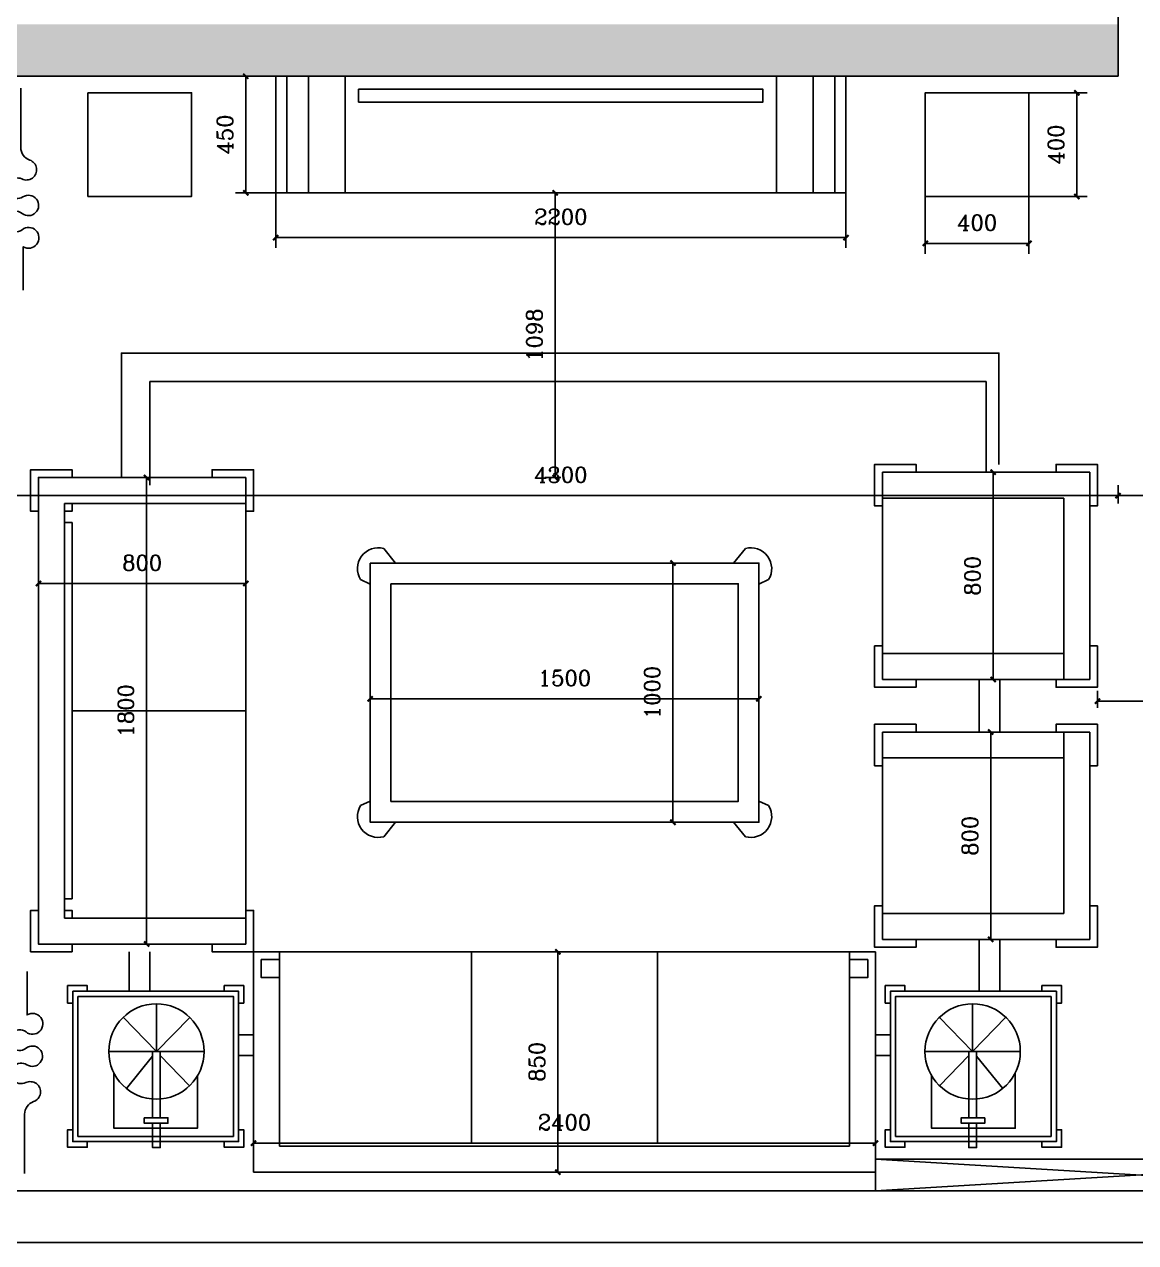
# Model space of a CAD drawing. Extents: x 643133 to 135659452, y -425133 to -387116.
# Drawn here: x 683627 to 687915, y -404167 to -399467 of the extents above; entities that cross this region are included whole.
import ezdxf

# ---------------------------------------------------------------- set-up
doc = ezdxf.new("R2010")
doc.units = 0
doc.header["$LTSCALE"] = 10
doc.header["$MEASUREMENT"] = 0
doc.layers.add('30', color=30, linetype='Continuous')
doc.layers.add('34', color=34, linetype='Continuous')
doc.styles.add('外部标注', font='complex.shx')
doc.dimstyles.new('平面布局内部', dxfattribs={"dimtxt": 60, "dimasz": 20, "dimexe": 40, "dimexo": 0, "dimgap": 50, "dimtad": 1, "dimdec": 0, "dimzin": 0, "dimdsep": 46, "dimtxsty": '外部标注', "dimblk": 'ARCHTICK', "dimcen": 5, "dimclrt": 56, "dimadec": 0, "dimazin": 0, "dimtfac": 1, "dimtdec": 0, "dimtmove": 2, "dimatfit": 3, "dimldrblk": 'DOT', "dimfxl": 40, "dimtolj": 1, "dimtzin": 0, "dimarcsym": 0})

# ---------------------------------------------------------------- blocks, each defined once
blk = doc.blocks.new('_ArchTick')
at = {"color": 0, "linetype": 'ByBlock', "const_width": 0.4}
blk.add_lwpolyline([(-0.5, -0.5), (0.5, 0.5)], dxfattribs=at)
blk = doc.blocks.new('*D201')
at = {"layer": '34', "color": 0, "lineweight": -2}
for p, q in [((684961.5, -402044.9), (684961.5, -402108.8)), ((684961.5, -402068.8), (686461.5, -402068.8)), ((686461.5, -402044.9), (686461.5, -402108.8))]:
    blk.add_line(p, q, dxfattribs=at)
at = {"layer": 'Defpoints', "color": 0}
for p in [(684961.5, -402044.9), (686461.5, -402044.9), (686461.5, -402068.8)]:
    blk.add_point(p, dxfattribs=at)
at = {"layer": '34', "color": 0, "lineweight": -2, "xscale": 20, "yscale": 20, "zscale": 20, "rotation": 180}
blk.add_blockref('_ArchTick', (684961.5, -402068.8), dxfattribs=at)
at = {"layer": '34', "color": 0, "lineweight": -2, "xscale": 20, "yscale": 20, "zscale": 20}
blk.add_blockref('_ArchTick', (686461.5, -402068.8), dxfattribs=at)
at = {"layer": '34', "color": 56, "insert": (685711.5, -401988.8), "char_height": 60, "attachment_point": 5, "style": '外部标注'}
blk.add_mtext('\\A1;1500', dxfattribs=at)
blk = doc.blocks.new('_Dot')
at = {"color": 0, "linetype": 'ByBlock', "lineweight": -2}
blk.add_line((-0.5, 0), (-1, 0), dxfattribs=at)
at = {"color": 0, "linetype": 'ByBlock', "const_width": 0.5}
blk.add_lwpolyline([(-0.25, 0, 1), (0.25, 0, 1)], format="xyb", close=True, dxfattribs=at)
blk = doc.blocks.new('*D202')
at = {"layer": '34', "color": 0, "lineweight": -2}
for p, q in [((685981.5, -401544.9), (686169.7, -401544.9)), ((686129.7, -401544.9), (686129.7, -402544.9)), ((685981.5, -402544.9), (686169.7, -402544.9))]:
    blk.add_line(p, q, dxfattribs=at)
at = {"layer": 'Defpoints', "color": 0}
for p in [(685981.5, -401544.9), (685981.5, -402544.9), (686129.7, -402544.9)]:
    blk.add_point(p, dxfattribs=at)
at = {"layer": '34', "color": 0, "lineweight": -2, "xscale": 20, "yscale": 20, "zscale": 20}
for p, rotation in [((686129.7, -401544.9), 90), ((686129.7, -402544.9), 270)]:
    blk.add_blockref('_ArchTick', p, dxfattribs=dict(at, rotation=rotation))
at = {"layer": '34', "color": 56, "insert": (686049.7, -402044.9), "char_height": 60, "attachment_point": 5, "rotation": 90, "style": '外部标注'}
blk.add_mtext('\\A1;1000', dxfattribs=at)
blk = doc.blocks.new('*D203')
at = {"layer": '34', "color": 0, "lineweight": -2}
for p, q in [((687337.7, -401194.4), (687405.5, -401194.4)), ((687365.5, -401194.4), (687365.5, -401994.4)), ((687337.7, -401994.4), (687405.5, -401994.4))]:
    blk.add_line(p, q, dxfattribs=at)
at = {"layer": 'Defpoints', "color": 0}
for p in [(687337.7, -401194.4), (687337.7, -401994.4), (687365.5, -401994.4)]:
    blk.add_point(p, dxfattribs=at)
at = {"layer": '34', "color": 0, "lineweight": -2, "xscale": 20, "yscale": 20, "zscale": 20}
for p, rotation in [((687365.5, -401194.4), 90), ((687365.5, -401994.4), 270)]:
    blk.add_blockref('_ArchTick', p, dxfattribs=dict(at, rotation=rotation))
at = {"layer": '34', "color": 56, "insert": (687285.5, -401594.4), "char_height": 60, "attachment_point": 5, "rotation": 90, "style": '外部标注'}
blk.add_mtext('\\A1;800', dxfattribs=at)
blk = doc.blocks.new('*D204')
at = {"layer": '34', "color": 0, "lineweight": -2}
for p, q in [((687337.7, -402196.9), (687395.8, -402196.9)), ((687355.8, -402196.9), (687355.8, -402996.9)), ((687337.7, -402996.9), (687395.8, -402996.9))]:
    blk.add_line(p, q, dxfattribs=at)
at = {"layer": 'Defpoints', "color": 0}
for p in [(687337.7, -402196.9), (687337.7, -402996.9), (687355.8, -402996.9)]:
    blk.add_point(p, dxfattribs=at)
at = {"layer": '34', "color": 0, "lineweight": -2, "xscale": 20, "yscale": 20, "zscale": 20}
for p, rotation in [((687355.8, -402196.9), 90), ((687355.8, -402996.9), 270)]:
    blk.add_blockref('_ArchTick', p, dxfattribs=dict(at, rotation=rotation))
at = {"layer": '34', "color": 56, "insert": (687275.8, -402596.9), "char_height": 60, "attachment_point": 5, "rotation": 90, "style": '外部标注'}
blk.add_mtext('\\A1;800', dxfattribs=at)
blk = doc.blocks.new('*D205')
at = {"layer": '34', "color": 0, "lineweight": -2}
for p, q in [((685711.5, -403044.9), (685645.3, -403044.9)), ((685685.3, -403044.9), (685685.3, -403894.9)), ((685711.5, -403894.9), (685645.3, -403894.9))]:
    blk.add_line(p, q, dxfattribs=at)
at = {"layer": 'Defpoints', "color": 0}
for p in [(685711.5, -403044.9), (685685.3, -403894.9), (685711.5, -403894.9)]:
    blk.add_point(p, dxfattribs=at)
at = {"layer": '34', "color": 0, "lineweight": -2, "xscale": 20, "yscale": 20, "zscale": 20}
for p, rotation in [((685685.3, -403044.9), 90), ((685685.3, -403894.9), 270)]:
    blk.add_blockref('_ArchTick', p, dxfattribs=dict(at, rotation=rotation))
at = {"layer": '34', "color": 56, "insert": (685605.3, -403469.9), "char_height": 60, "attachment_point": 5, "rotation": 90, "style": '外部标注'}
blk.add_mtext('\\A1;850', dxfattribs=at)
blk = doc.blocks.new('*D206')
at = {"layer": '34', "color": 0, "lineweight": -2}
for p, q in [((684511.5, -403469.9), (684511.5, -403822.8)), ((686911.5, -403469.9), (686911.5, -403822.8)), ((684511.5, -403782.8), (686911.5, -403782.8))]:
    blk.add_line(p, q, dxfattribs=at)
at = {"layer": 'Defpoints', "color": 0}
for p in [(684511.5, -403469.9), (686911.5, -403469.9), (686911.5, -403782.8)]:
    blk.add_point(p, dxfattribs=at)
at = {"layer": '34', "color": 0, "lineweight": -2, "xscale": 20, "yscale": 20, "zscale": 20, "rotation": 180}
blk.add_blockref('_ArchTick', (684511.5, -403782.8), dxfattribs=at)
at = {"layer": '34', "color": 0, "lineweight": -2, "xscale": 20, "yscale": 20, "zscale": 20}
blk.add_blockref('_ArchTick', (686911.5, -403782.8), dxfattribs=at)
at = {"layer": '34', "color": 56, "insert": (685711.5, -403702.8), "char_height": 60, "attachment_point": 5, "style": '外部标注'}
blk.add_mtext('\\A1;2400', dxfattribs=at)
blk = doc.blocks.new('*D207')
at = {"layer": '34', "color": 0, "lineweight": -2}
for p, q in [((684081.5, -401214.9), (684138.9, -401214.9)), ((684098.9, -401214.9), (684098.9, -403014.9)), ((684081.5, -403014.9), (684138.9, -403014.9))]:
    blk.add_line(p, q, dxfattribs=at)
at = {"layer": 'Defpoints', "color": 0}
for p in [(684081.5, -401214.9), (684081.5, -403014.9), (684098.9, -403014.9)]:
    blk.add_point(p, dxfattribs=at)
at = {"layer": '34', "color": 0, "lineweight": -2, "xscale": 20, "yscale": 20, "zscale": 20}
for p, rotation in [((684098.9, -401214.9), 90), ((684098.9, -403014.9), 270)]:
    blk.add_blockref('_ArchTick', p, dxfattribs=dict(at, rotation=rotation))
at = {"layer": '34', "color": 56, "insert": (684018.9, -402114.9), "char_height": 60, "attachment_point": 5, "rotation": 90, "style": '外部标注'}
blk.add_mtext('\\A1;1800', dxfattribs=at)
blk = doc.blocks.new('*D208')
at = {"layer": '34', "color": 0, "lineweight": -2}
for p, q in [((683681.5, -401599.2), (683681.5, -401664.1)), ((684481.5, -401599.2), (684481.5, -401664.1)), ((684481.5, -401624.1), (683681.5, -401624.1))]:
    blk.add_line(p, q, dxfattribs=at)
at = {"layer": 'Defpoints', "color": 0}
for p in [(683681.5, -401599.2), (684481.5, -401599.2), (683681.5, -401624.1)]:
    blk.add_point(p, dxfattribs=at)
at = {"layer": '34', "color": 0, "lineweight": -2, "xscale": 20, "yscale": 20, "zscale": 20, "rotation": 180}
blk.add_blockref('_ArchTick', (683681.5, -401624.1), dxfattribs=at)
at = {"layer": '34', "color": 0, "lineweight": -2, "xscale": 20, "yscale": 20, "zscale": 20}
blk.add_blockref('_ArchTick', (684481.5, -401624.1), dxfattribs=at)
at = {"layer": '34', "color": 56, "insert": (684081.5, -401544.1), "char_height": 60, "attachment_point": 5, "style": '外部标注'}
blk.add_mtext('\\A1;800', dxfattribs=at)
blk = doc.blocks.new('*D209')
at = {"layer": '34', "color": 0, "lineweight": -2}
for p, q in [((684597.1, -400116.8), (684597.1, -400329.5)), ((686797.1, -400116.8), (686797.1, -400329.5)), ((684597.1, -400289.5), (686797.1, -400289.5))]:
    blk.add_line(p, q, dxfattribs=at)
at = {"layer": 'Defpoints', "color": 0}
for p in [(684597.1, -400116.8), (686797.1, -400116.8), (686797.1, -400289.5)]:
    blk.add_point(p, dxfattribs=at)
at = {"layer": '34', "color": 0, "lineweight": -2, "xscale": 20, "yscale": 20, "zscale": 20, "rotation": 180}
blk.add_blockref('_ArchTick', (684597.1, -400289.5), dxfattribs=at)
at = {"layer": '34', "color": 0, "lineweight": -2, "xscale": 20, "yscale": 20, "zscale": 20}
blk.add_blockref('_ArchTick', (686797.1, -400289.5), dxfattribs=at)
at = {"layer": '34', "color": 56, "insert": (685697.1, -400209.5), "char_height": 60, "attachment_point": 5, "style": '外部标注'}
blk.add_mtext('\\A1;2200', dxfattribs=at)
blk = doc.blocks.new('*D210')
at = {"layer": '34', "color": 0, "lineweight": -2}
for p, q in [((684597.1, -399666.8), (684441.4, -399666.8)), ((684481.4, -400116.8), (684481.4, -399666.8)), ((684597.1, -400116.8), (684441.4, -400116.8))]:
    blk.add_line(p, q, dxfattribs=at)
at = {"layer": 'Defpoints', "color": 0}
for p in [(684481.4, -399666.8), (684597.1, -399666.8), (684597.1, -400116.8)]:
    blk.add_point(p, dxfattribs=at)
at = {"layer": '34', "color": 0, "lineweight": -2, "xscale": 20, "yscale": 20, "zscale": 20}
for p, rotation in [((684481.4, -399666.8), 90), ((684481.4, -400116.8), 270)]:
    blk.add_blockref('_ArchTick', p, dxfattribs=dict(at, rotation=rotation))
at = {"layer": '34', "color": 56, "insert": (684401.4, -399891.8), "char_height": 60, "attachment_point": 5, "rotation": 90, "style": '外部标注'}
blk.add_mtext('\\A1;450', dxfattribs=at)
blk = doc.blocks.new('*D213')
at = {"layer": '34', "color": 0, "lineweight": -2}
for p, q in [((687103.4, -400130.7), (687103.4, -400351.8)), ((687503.4, -400130.7), (687503.4, -400351.8)), ((687103.4, -400311.8), (687503.4, -400311.8))]:
    blk.add_line(p, q, dxfattribs=at)
at = {"layer": 'Defpoints', "color": 0}
for p in [(687103.4, -400130.7), (687503.4, -400130.7), (687503.4, -400311.8)]:
    blk.add_point(p, dxfattribs=at)
at = {"layer": '34', "color": 0, "lineweight": -2, "xscale": 20, "yscale": 20, "zscale": 20, "rotation": 180}
blk.add_blockref('_ArchTick', (687103.4, -400311.8), dxfattribs=at)
at = {"layer": '34', "color": 0, "lineweight": -2, "xscale": 20, "yscale": 20, "zscale": 20}
blk.add_blockref('_ArchTick', (687503.4, -400311.8), dxfattribs=at)
at = {"layer": '34', "color": 56, "insert": (687303.4, -400231.8), "char_height": 60, "attachment_point": 5, "style": '外部标注'}
blk.add_mtext('\\A1;400', dxfattribs=at)
blk = doc.blocks.new('*D214')
at = {"layer": '34', "color": 0, "lineweight": -2}
for p, q in [((687503.4, -399730.7), (687727.7, -399730.7)), ((687687.7, -399730.7), (687687.7, -400130.7)), ((687503.4, -400130.7), (687727.7, -400130.7))]:
    blk.add_line(p, q, dxfattribs=at)
at = {"layer": 'Defpoints', "color": 0}
for p in [(687503.4, -399730.7), (687503.4, -400130.7), (687687.7, -400130.7)]:
    blk.add_point(p, dxfattribs=at)
at = {"layer": '34', "color": 0, "lineweight": -2, "xscale": 20, "yscale": 20, "zscale": 20}
for p, rotation in [((687687.7, -399730.7), 90), ((687687.7, -400130.7), 270)]:
    blk.add_blockref('_ArchTick', p, dxfattribs=dict(at, rotation=rotation))
at = {"layer": '34', "color": 56, "insert": (687607.7, -399930.7), "char_height": 60, "attachment_point": 5, "rotation": 90, "style": '外部标注'}
blk.add_mtext('\\A1;400', dxfattribs=at)
blk = doc.blocks.new('*D215')
at = {"layer": '34', "color": 0, "lineweight": -2}
for p, q in [((685697.1, -400116.8), (685635.2, -400116.8)), ((685675.2, -400116.8), (685675.2, -401214.9)), ((685697.1, -401214.9), (685635.2, -401214.9))]:
    blk.add_line(p, q, dxfattribs=at)
at = {"layer": 'Defpoints', "color": 0}
for p in [(685697.1, -400116.8), (685675.2, -401214.9), (685697.1, -401214.9)]:
    blk.add_point(p, dxfattribs=at)
at = {"layer": '34', "color": 0, "lineweight": -2, "xscale": 20, "yscale": 20, "zscale": 20}
for p, rotation in [((685675.2, -400116.8), 90), ((685675.2, -401214.9), 270)]:
    blk.add_blockref('_ArchTick', p, dxfattribs=dict(at, rotation=rotation))
at = {"layer": '34', "color": 56, "insert": (685595.2, -400665.9), "char_height": 60, "attachment_point": 5, "rotation": 90, "style": '外部标注'}
blk.add_mtext('\\A1;1098', dxfattribs=at)
blk = doc.blocks.new('*D217')
at = {"layer": '34', "color": 0, "lineweight": -2}
for p, q in [((687767.7, -402104.1), (687767.7, -402037.6)), ((689737.3, -402104.1), (689737.3, -402037.6)), ((689737.3, -402077.6), (687767.7, -402077.6))]:
    blk.add_line(p, q, dxfattribs=at)
at = {"layer": 'Defpoints', "color": 0}
for p in [(687767.7, -402077.6), (687767.7, -402104.1), (689737.3, -402104.1)]:
    blk.add_point(p, dxfattribs=at)
at = {"layer": '34', "color": 0, "lineweight": -2, "xscale": 20, "yscale": 20, "zscale": 20, "rotation": 180}
blk.add_blockref('_ArchTick', (687767.7, -402077.6), dxfattribs=at)
at = {"layer": '34', "color": 0, "lineweight": -2, "xscale": 20, "yscale": 20, "zscale": 20}
blk.add_blockref('_ArchTick', (689737.3, -402077.6), dxfattribs=at)
at = {"layer": '34', "color": 56, "insert": (688752.5, -401997.6), "char_height": 60, "attachment_point": 5, "style": '外部标注'}
blk.add_mtext('\\A1;1970', dxfattribs=at)
blk = doc.blocks.new('*D331')
at = {"layer": '34', "color": 0, "lineweight": -2}
for p, q in [((683547.1, -401314.9), (683547.1, -401244.7)), ((683547.1, -401284.7), (687847.1, -401284.7)), ((687847.1, -401314.9), (687847.1, -401244.7))]:
    blk.add_line(p, q, dxfattribs=at)
at = {"layer": 'Defpoints', "color": 0}
for p in [(687847.1, -401284.7), (683547.1, -401314.9), (687847.1, -401314.9)]:
    blk.add_point(p, dxfattribs=at)
at = {"layer": '34', "color": 0, "lineweight": -2, "xscale": 20, "yscale": 20, "zscale": 20, "rotation": 180}
blk.add_blockref('_ArchTick', (683547.1, -401284.7), dxfattribs=at)
at = {"layer": '34', "color": 0, "lineweight": -2, "xscale": 20, "yscale": 20, "zscale": 20}
blk.add_blockref('_ArchTick', (687847.1, -401284.7), dxfattribs=at)
at = {"layer": '34', "color": 56, "insert": (685697.1, -401204.7), "char_height": 60, "attachment_point": 5, "style": '外部标注'}
blk.add_mtext('\\A1;4300', dxfattribs=at)
blk = doc.blocks.new('*D332')
at = {"layer": '34', "color": 0, "lineweight": -2}
for p, q in [((687847.1, -401314.9), (687847.1, -401244.7)), ((687847.1, -401284.7), (688947.1, -401284.7)), ((688947.1, -401283.5), (688947.1, -401324.7))]:
    blk.add_line(p, q, dxfattribs=at)
at = {"layer": 'Defpoints', "color": 0}
for p in [(688947.1, -401283.5), (688947.1, -401284.7), (687847.1, -401314.9)]:
    blk.add_point(p, dxfattribs=at)
at = {"layer": '34', "color": 0, "lineweight": -2, "xscale": 20, "yscale": 20, "zscale": 20, "rotation": 180}
blk.add_blockref('_ArchTick', (687847.1, -401284.7), dxfattribs=at)
at = {"layer": '34', "color": 0, "lineweight": -2, "xscale": 20, "yscale": 20, "zscale": 20}
blk.add_blockref('_ArchTick', (688947.1, -401284.7), dxfattribs=at)
at = {"layer": '34', "color": 56, "insert": (688397.1, -401204.7), "char_height": 60, "attachment_point": 5, "style": '外部标注'}
blk.add_mtext('\\A1;1100', dxfattribs=at)

msp = doc.modelspace()

# ---------------------------------------------------------------- hatches: boundary and pattern name
at = {"layer": '34'}
msp.add_hatch(color=256, dxfattribs=at).paths.add_polyline_path([(687847.1, -399466.8), (683447.1, -399466.8), (682897.1, -399466.8), (682897.1, -398966.8), (682597.1, -398966.8), (682597.1, -399666.8), (687847.1, -399666.8)])

# ---------------------------------------------------------------- linework, layer by layer
at = {"layer": '30'}
for p, q in [((687847.1, -399366.8), (687847.1, -399666.8)), ((682597.1, -399666.8), (687847.1, -399666.8)), ((683547.1, -399666.8), (687847.1, -399666.8)), ((689047.1, -403966.8), (683547.1, -403966.8)), ((689047.1, -404166.8), (683147.1, -404166.8))]:
    msp.add_line(p, q, dxfattribs=at)
at = {"layer": '34'}
for p, q in [((684597.1, -399666.8), (686797.1, -399666.8)), ((684597.1, -400116.8), (684597.1, -399666.8)), ((684639.4, -399666.8), (684639.4, -400116.8)), ((684723.9, -399666.8), (684723.9, -400116.8)), ((684864.6, -399666.8), (684864.6, -400116.8)), ((686529.6, -399666.8), (686529.6, -400116.8)), ((686670.4, -399666.8), (686670.4, -400116.8)), ((686754.9, -399666.8), (686754.9, -400116.8)), ((686797.1, -399666.8), (686797.1, -400116.8)), ((686797.1, -400116.8), (684597.1, -400116.8)), ((683681.5, -401214.9), (684481.5, -401214.9)), ((683681.5, -403014.9), (683681.5, -401214.9)), ((684481.5, -401214.9), (684481.5, -403014.9)), ((686937.7, -401194.4), (687737.7, -401194.4)), ((686937.7, -401994.4), (686937.7, -401194.4)), ((687737.7, -401194.4), (687737.7, -401994.4)), ((683781.5, -401314.9), (684481.5, -401314.9)), ((683781.5, -402914.9), (683781.5, -401314.9)), ((686937.7, -401294.4), (687637.7, -401294.4)), ((687637.7, -401294.4), (687637.7, -401994.4)), ((683811.5, -401388.9), (683781.5, -401388.9)), ((683811.5, -401388.9), (683811.5, -401388.9)), ((683811.5, -402840.9), (683811.5, -401388.9)), ((685013.8, -401489), (685059, -401544.9)), ((686409.2, -401489), (686363.9, -401544.9)), ((684924.1, -401609), (684961.5, -401626.4)), ((686498.9, -401609), (686461.5, -401626.4)), ((687637.7, -401894.4), (686937.7, -401894.4)), ((687737.7, -401994.4), (686937.7, -401994.4)), ((687311.5, -402196.9), (687311.5, -401994.4)), ((687391.5, -402196.9), (687391.5, -401994.4)), ((683811.5, -402114.9), (684481.5, -402114.9)), ((687737.7, -402196.9), (686937.7, -402196.9)), ((686937.7, -402196.9), (686937.7, -402996.9)), ((687637.7, -402896.9), (687637.7, -402196.9)), ((687737.7, -402996.9), (687737.7, -402196.9)), ((687637.7, -402296.9), (686937.7, -402296.9)), ((684924.1, -402480.8), (684961.5, -402463.4)), ((686498.9, -402480.8), (686461.5, -402463.4)), ((685013.8, -402600.9), (685059, -402544.9)), ((686409.2, -402600.9), (686363.9, -402544.9)), ((683781.5, -402840.9), (683811.5, -402840.9)), ((684481.5, -402914.9), (683781.5, -402914.9)), ((686937.7, -402896.9), (687637.7, -402896.9)), ((684481.5, -403014.9), (683681.5, -403014.9)), ((686937.7, -402996.9), (687737.7, -402996.9)), ((684511.5, -403044.9), (686911.5, -403044.9)), ((684511.5, -403894.9), (684511.5, -403044.9)), ((684611.5, -403794.9), (684611.5, -403044.9)), ((685353, -403044.9), (685353, -403782.8)), ((686070, -403044.9), (686070, -403782.8)), ((686811.5, -403044.9), (686811.5, -403794.9)), ((686911.5, -403044.9), (686911.5, -403894.9)), ((684136.8, -403429.5), (684136.8, -403245.6)), ((687286.1, -403429.5), (687286.1, -403245.6)), ((684136.8, -403429.5), (684008.7, -403297.5)), ((684136.8, -403429.5), (684265.2, -403297.8)), ((687286.1, -403429.5), (687157.7, -403297.8)), ((687286.1, -403429.5), (687414.2, -403297.5)), ((684136.8, -403429.5), (683952.9, -403429.5)), ((684121.8, -403447.9), (684020.8, -403572.3)), ((684136.8, -403429.5), (684320.7, -403429.5)), ((684151.7, -403445), (684264.5, -403561.8)), ((687286.1, -403429.5), (687102.2, -403429.5)), ((687271.2, -403445), (687158.4, -403561.8)), ((687286.1, -403429.5), (687470.1, -403429.5)), ((687301.1, -403447.9), (687402.1, -403572.3)), ((686811.5, -403794.9), (684611.5, -403794.9)), ((686911.5, -403894.9), (684511.5, -403894.9))]:
    msp.add_line(p, q, dxfattribs=at)
at = {"layer": '34', "color": 251}
for p, q in [((688947.1, -403844.8), (686911.5, -403966.8)), ((686911.5, -403844.8), (688947.1, -403966.8))]:
    msp.add_line(p, q, dxfattribs=at)
at = {"layer": '34'}
for points in [[(683613.1, -399712.8), (683613.1, -399941.3, 0.319322), (683647.9, -399990.3, -1.060458), (683617.6, -400063.3, 1.709237), (683621.8, -400132.5, -1.946326), (683618.6, -400196.2, 2.069658), (683618.6, -400258.9, -1.911952), (683622.8, -400324.6), (683622.8, -400427.1), (683622.8, -400491.9)], [(683628.2, -403900.2), (683628.2, -403671.6, -0.319322), (683663, -403622.7, 1.060458), (683632.7, -403549.6, -1.709237), (683636.9, -403480.5, 1.946326), (683633.7, -403416.8, -2.069658), (683633.7, -403354.1, 1.911952), (683637.9, -403288.3), (683637.9, -403185.9), (683637.9, -403121.1)]]:
    msp.add_lwpolyline(points, format="xyb", dxfattribs=at)
for points in [[(683872.2, -399730.7), (684272.2, -399730.7), (684272.2, -400130.7), (683872.2, -400130.7)], [(684917.1, -399716.8), (686477.1, -399716.8), (686477.1, -399766.8), (684917.1, -399766.8)], [(687503.4, -399730.7), (687103.4, -399730.7), (687103.4, -400130.7), (687503.4, -400130.7)], [(684961.5, -401544.9), (686461.5, -401544.9), (686461.5, -402544.9), (684961.5, -402544.9)], [(685041.5, -401624.9), (686381.5, -401624.9), (686381.5, -402464.9), (685041.5, -402464.9)], [(684541.5, -403074.9), (684611.5, -403074.9), (684611.5, -403144.1), (684541.5, -403144.1)], [(686881.5, -403074.9), (686811.5, -403074.9), (686811.5, -403144.1), (686881.5, -403144.1)], [(683813.9, -403196.8), (684453.9, -403196.8), (684453.9, -403776.8), (683813.9, -403776.8)], [(687609, -403196.8), (686969, -403196.8), (686969, -403776.8), (687609, -403776.8)], [(683833.9, -403216.8), (684433.9, -403216.8), (684433.9, -403756.8), (683833.9, -403756.8)], [(687589, -403216.8), (686989, -403216.8), (686989, -403756.8), (687589, -403756.8)], [(684090, -403684.7), (684181.2, -403684.7), (684181.2, -403706.4), (684090, -403706.4)], [(687332.9, -403684.7), (687241.8, -403684.7), (687241.8, -403706.4), (687332.9, -403706.4)]]:
    msp.add_lwpolyline(points, close=True, dxfattribs=at)
for points in [[(684001.5, -401214.9), (684001.5, -400734.9), (687387.7, -400734.9), (687387.7, -401164.4)], [(684111.5, -401244.9), (684111.5, -400844.9), (687337.7, -400844.9), (687337.7, -401194.4)], [(683811.5, -401214.9), (683811.5, -401184.9), (683651.5, -401184.9), (683651.5, -401344.9), (683681.5, -401344.9)], [(684351.5, -401214.9), (684351.5, -401184.9), (684511.5, -401184.9), (684511.5, -401344.9), (684481.5, -401344.9)], [(687067.7, -401194.4), (687067.7, -401164.4), (686907.7, -401164.4), (686907.7, -401324.4), (686937.7, -401324.4)], [(687607.7, -401194.4), (687607.7, -401164.4), (687767.7, -401164.4), (687767.7, -401324.4), (687737.7, -401324.4)], [(683681.5, -401314.9), (683681.5, -401214.9)], [(683781.5, -401214.9), (683681.5, -401214.9), (683681.5, -401314.9)], [(683781.5, -401344.9), (683811.5, -401344.9), (683811.5, -401314.9)], [(687067.7, -401994.4), (687067.7, -402024.4), (686907.7, -402024.4), (686907.7, -401864.4), (686937.7, -401864.4)], [(687607.7, -401994.4), (687607.7, -402024.4), (687767.7, -402024.4), (687767.7, -401864.4), (687737.7, -401864.4)], [(687067.7, -402196.9), (687067.7, -402166.9), (686907.7, -402166.9), (686907.7, -402326.9), (686937.7, -402326.9)], [(687607.7, -402196.9), (687607.7, -402166.9), (687767.7, -402166.9), (687767.7, -402326.9), (687737.7, -402326.9)], [(687067.7, -402996.9), (687067.7, -403026.9), (686907.7, -403026.9), (686907.7, -402866.9), (686937.7, -402866.9)], [(687607.7, -402996.9), (687607.7, -403026.9), (687767.7, -403026.9), (687767.7, -402866.9), (687737.7, -402866.9)], [(683811.5, -403014.9), (683811.5, -403044.9), (683651.5, -403044.9), (683651.5, -402884.9), (683681.5, -402884.9)], [(683681.5, -402914.9), (683681.5, -403014.9)], [(683781.5, -403014.9), (683681.5, -403014.9), (683681.5, -402914.9)], [(683781.5, -402884.9), (683811.5, -402884.9), (683811.5, -402914.9)], [(684351.5, -403014.9), (684351.5, -403044.9), (684511.5, -403044.9), (684511.5, -402884.9), (684481.5, -402884.9)], [(687311.5, -402996.9), (687311.5, -403196.8)], [(687391.5, -402996.9), (687391.5, -403196.8)], [(684031.5, -403044.9), (684031.5, -403196.8)], [(684111.5, -403044.9), (684111.5, -403196.8)], [(683869.6, -403196.8), (683869.6, -403174.8), (683793.8, -403174.8), (683793.8, -403242.5), (683813.9, -403242.5)], [(684398.3, -403196.8), (684398.3, -403174.8), (684474, -403174.8), (684474, -403242.5), (684453.9, -403242.5)], [(687024.7, -403196.8), (687024.7, -403174.8), (686948.9, -403174.8), (686948.9, -403242.5), (686969, -403242.5)], [(687553.3, -403196.8), (687553.3, -403174.8), (687629.1, -403174.8), (687629.1, -403242.5), (687609, -403242.5)], [(684453.9, -403364.9), (684511.5, -403364.9)], [(686969, -403364.9), (686911.5, -403364.9)], [(684121.8, -403684.7), (684121.8, -403429.5), (684151.7, -403429.5), (684151.7, -403684.7)], [(684453.9, -403444.9), (684511.5, -403444.9)], [(686969, -403444.9), (686911.5, -403444.9)], [(687301.1, -403684.7), (687301.1, -403429.5), (687271.2, -403429.5), (687271.2, -403684.7)], [(683972.5, -403512.2), (683972.5, -403725.5), (684295, -403725.5), (684295, -403523.4)], [(687450.4, -403512.2), (687450.4, -403725.5), (687127.9, -403725.5), (687127.9, -403523.4)], [(684151.7, -403706.4), (684151.7, -403799.8), (684121.8, -403799.8), (684121.8, -403706.4)], [(687271.2, -403706.4), (687271.2, -403799.8), (687301.1, -403799.8), (687301.1, -403706.4)], [(683869.6, -403776.8), (683869.6, -403798.8), (683793.8, -403798.8), (683793.8, -403731.1), (683813.9, -403731.1)], [(684398.3, -403776.8), (684398.3, -403798.8), (684474, -403798.8), (684474, -403731.1), (684453.9, -403731.1)], [(687024.7, -403776.8), (687024.7, -403798.8), (686948.9, -403798.8), (686948.9, -403731.1), (686969, -403731.1)], [(687553.3, -403776.8), (687553.3, -403798.8), (687629.1, -403798.8), (687629.1, -403731.1), (687609, -403731.1)]]:
    msp.add_lwpolyline(points, dxfattribs=at)
at = {"layer": '34', "color": 1}
msp.add_lwpolyline([(686911.5, -403966.8), (688947.1, -403966.8), (688947.1, -403844.8), (686911.5, -403844.8)], close=True, dxfattribs=at)
at = {"layer": '34'}
for centre in [(684136.8, -403429.5), (687286.1, -403429.5)]:
    msp.add_circle(centre, 183.9, dxfattribs=at)
for centre, start, end in [((684992.8, -401566.8), 74.9149, 211.5365), ((686430.1, -401566.8), 328.4635, 105.0851), ((684992.8, -402523), 148.4635, 285.0851), ((686430.1, -402523), 254.9149, 31.5365)]:
    msp.add_arc(centre, 80.6, start, end, dxfattribs=at)

# ---------------------------------------------------------------- dimensions: what is measured, and where the dimension line sits
for base, p1, p2, picture, middle in [((684481.4, -399666.8), (684597.1, -400116.8), (684597.1, -399666.8), '*D210', (684401.4, -399891.8)), ((687687.7, -400130.7), (687503.4, -399730.7), (687503.4, -400130.7), '*D214', (687607.7, -399930.7)), ((685675.2, -401214.9), (685697.1, -400116.8), (685697.1, -401214.9), '*D215', (685595.2, -400665.9)), ((687365.5, -401994.4), (687337.7, -401194.4), (687337.7, -401994.4), '*D203', (687285.5, -401594.4)), ((684098.9, -403014.9), (684081.5, -401214.9), (684081.5, -403014.9), '*D207', (684018.9, -402114.9)), ((686129.7, -402544.9), (685981.5, -401544.9), (685981.5, -402544.9), '*D202', (686049.7, -402044.9)), ((687355.8, -402996.9), (687337.7, -402196.9), (687337.7, -402996.9), '*D204', (687275.8, -402596.9)), ((685685.3, -403894.9), (685711.5, -403044.9), (685711.5, -403894.9), '*D205', (685605.3, -403469.9))]:
    dim = msp.add_linear_dim(base=base, p1=p1, p2=p2, angle=90, dimstyle='平面布局内部', dxfattribs=at)
    dim.commit()
    dim.dimension.update_dxf_attribs({"geometry": picture, "text_midpoint": middle})
for base, p1, p2, picture, middle in [((686797.1, -400289.5), (684597.1, -400116.8), (686797.1, -400116.8), '*D209', (685697.1, -400209.5)), ((687503.4, -400311.8), (687103.4, -400130.7), (687503.4, -400130.7), '*D213', (687303.4, -400231.8)), ((687847.1, -401284.7), (683547.1, -401314.9), (687847.1, -401314.9), '*D331', (685697.1, -401204.7)), ((688947.1, -401284.7), (687847.1, -401314.9), (688947.1, -401283.5), '*D332', (688397.1, -401204.7)), ((683681.5, -401624.1), (684481.5, -401599.2), (683681.5, -401599.2), '*D208', (684081.5, -401544.1)), ((686461.5, -402068.8), (684961.5, -402044.9), (686461.5, -402044.9), '*D201', (685711.5, -401988.8)), ((687767.7, -402077.6), (689737.3, -402104.1), (687767.7, -402104.1), '*D217', (688752.5, -401997.6)), ((686911.5, -403782.8), (684511.5, -403469.9), (686911.5, -403469.9), '*D206', (685711.5, -403702.8))]:
    dim = msp.add_linear_dim(base=base, p1=p1, p2=p2, dimstyle='平面布局内部', dxfattribs=at)
    dim.commit()
    dim.dimension.update_dxf_attribs({"geometry": picture, "text_midpoint": middle})

doc.saveas('drawing.dxf')
